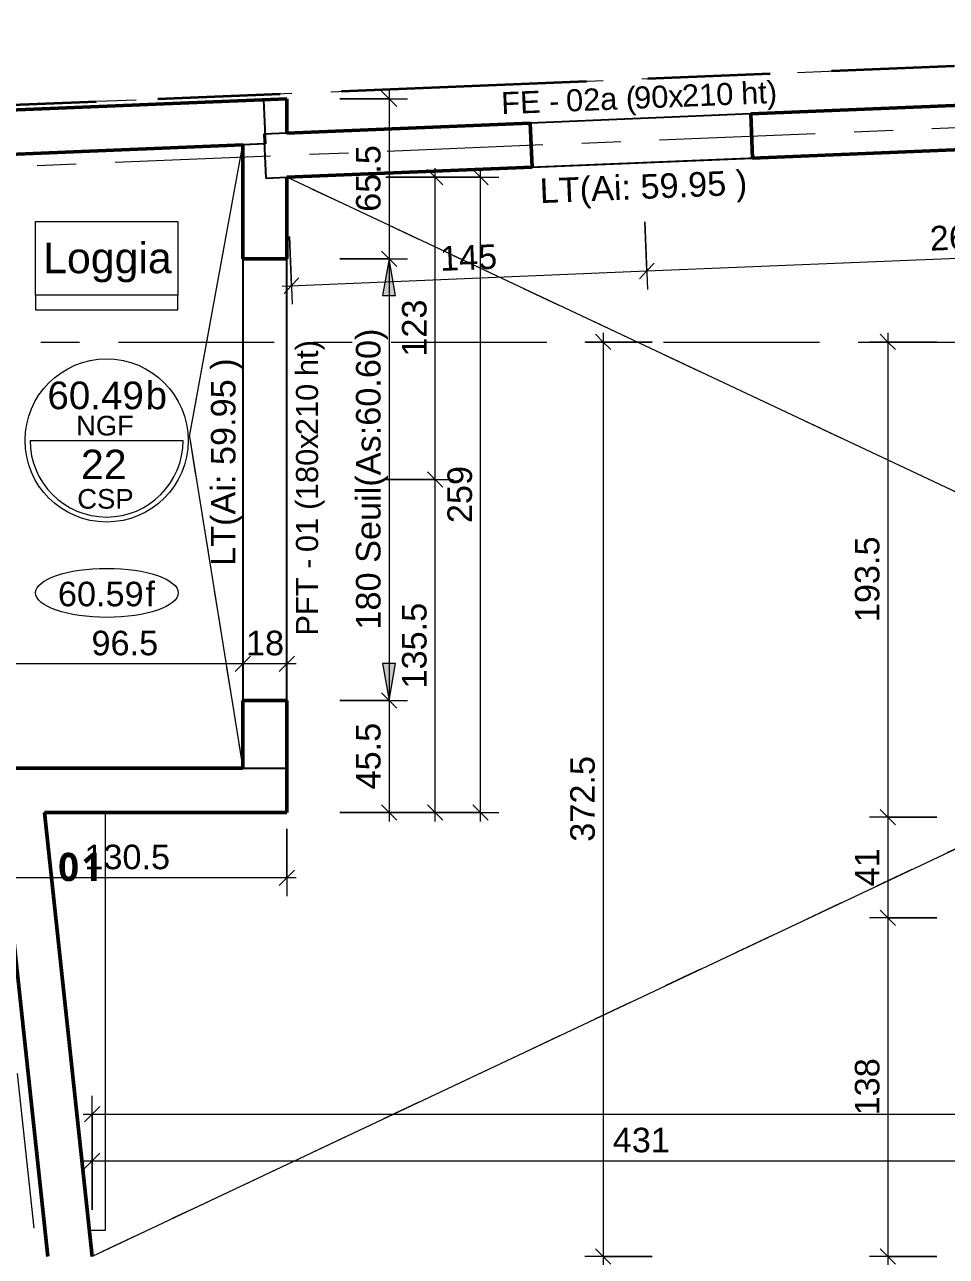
# Model space of a CAD drawing. Header units: metres. Extents: x 399 to 3028, y -427 to 863.
# Drawn here: x 404.38 to 408.14, y -388.66 to -383.63 of the extents above; entities that cross this region are included whole.
import ezdxf

# ---------------------------------------------------------------- set-up
doc = ezdxf.new("R2010")
doc.units = ezdxf.units.M
for name, pattern in [('Double tiret', [2.75, 1, -0.25, 0.5, -0.25, 0.5, -0.25]), ('Ligne de quadrillage', [1.11125, 0.635, -0.15875, 0.15875, -0.15875]), ('Tiret', [0.3175, 0.15875, -0.15875])]:
    doc.linetypes.add(name, pattern=pattern)
for name, color, linetype, lineweight in [('02-Gaines numerotées_Stylo_No__83', 7, 'Continuous', 18), ('A-ANNO-DIMS', 211, 'Continuous', 9), ('A-ANNO-DIMS-50', 211, 'Continuous', 9), ('A-DETL', 90, 'Continuous', 18), ('A-DETL-GENF', 92, 'Continuous', 18), ('A-DOOR-IDEN', 31, 'Continuous', 18), ('A-FLOR', 192, 'Continuous', 18), ('A-GLAZ-IDEN', 152, 'Continuous', 18), ('A-WALL', 113, 'Continuous', 18), ('G-ANNO-DIMS', 111, 'Continuous', 9), ('G-ANNO-TEXT', 231, 'Continuous', 9), ('L-SITE', 91, 'Double tiret', 35), ('R_1 - Openings_dwg', 8, 'Continuous', 18), ('S-FLOR-SYMB', 171, 'Continuous', 9), ('S-GRID', 1, 'Continuous', 9)]:
    doc.layers.add(name, color=color, linetype=linetype, lineweight=lineweight)
doc.styles.add('Arial', font='arial.ttf', dxfattribs={"height": 0.1})
doc.styles.add('Arial_10', font='arial.ttf', dxfattribs={"height": 0.12})
doc.styles.add('Arial_11', font='arial.ttf', dxfattribs={"height": 0.125})
doc.styles.add('Arial_6', font='arial.ttf', dxfattribs={"height": 0.09})
doc.styles.add('Arial_8', font='arial.ttf', dxfattribs={"height": 0.0016})
doc.styles.add('Arial_9', font='arial.ttf', dxfattribs={"height": 0.1125})
doc.styles.add('Malgun Gothic Semilight_B', font='', dxfattribs={"height": 0.115})
doc.styles.get('Malgun Gothic Semilight_B').set_extended_font_data('Malgun Gothic Semilight', bold=True)
doc.dimstyles.new('AES-_COTATION_1_50', dxfattribs={"dimscale": 0.3048, "dimtxt": 0.102026, "dimasz": 0.205052, "dimexe": 0.246063, "dimexo": 0.0625, "dimgap": 0.016404, "dimtad": 1, "dimdec": 1, "dimlfac": 100, "dimrnd": 0.5, "dimdsep": 46, "dimtxsty": 'Arial', "dimblk1": 'OBLIQUE', "dimblk2": 'OBLIQUE', "dimsah": 1, "dimcen": 0.09, "dimdle": 0.123031, "dimazin": 0, "dimtfac": 1, "dimtdec": 4, "dimtix": 1, "dimtmove": 0, "dimatfit": 3, "dimfxl": 0.656168, "dimfxlon": 1, "dimtvp": 1, "dimtolj": 1, "dimtzin": 0, "dimarcsym": 2})
doc.dimstyles.new('AES-_COTATION_1_50_1', dxfattribs={"dimscale": 0.3048, "dimtxt": 0.102026, "dimasz": 0.205052, "dimexe": 0.246063, "dimexo": 0.0625, "dimgap": 0.016404, "dimtad": 1, "dimdec": 1, "dimlfac": 100, "dimrnd": 0.5, "dimdsep": 46, "dimtxsty": 'Arial', "dimblk1": 'OBLIQUE', "dimblk2": 'OBLIQUE', "dimsah": 1, "dimcen": 0.09, "dimdle": 0.123031, "dimazin": 0, "dimtfac": 1, "dimtdec": 4, "dimtix": 1, "dimtmove": 2, "dimatfit": 3, "dimfxl": 0.656168, "dimfxlon": 1, "dimtvp": 1, "dimtolj": 1, "dimtzin": 0, "dimarcsym": 2})
doc.dimstyles.new('AES-_COTATION_1_50_2', dxfattribs={"dimscale": 0.3048, "dimtxt": 0.102026, "dimasz": 0.205052, "dimexe": 0.246063, "dimexo": 0.0625, "dimgap": 0.016404, "dimtad": 1, "dimdec": 1, "dimlfac": 100, "dimrnd": 0.5, "dimdsep": 46, "dimtxsty": 'Arial', "dimblk1": 'OBLIQUE', "dimblk2": 'OBLIQUE', "dimsah": 1, "dimcen": 0.09, "dimdle": 0.123031, "dimazin": 0, "dimtfac": 1, "dimtdec": 4, "dimtix": 1, "dimtmove": 0, "dimatfit": 3, "dimfxl": 0.656168, "dimfxlon": 1, "dimtvp": 1, "dimtolj": 1, "dimtzin": 0, "dimarcsym": 2})
doc.dimstyles.new('AES-_COTATION_1_50_3', dxfattribs={"dimscale": 0.3048, "dimtxt": 0.102026, "dimasz": 0.205052, "dimexe": 0.246063, "dimexo": 0.0625, "dimgap": 0.016404, "dimtad": 1, "dimdec": 1, "dimlfac": 100, "dimrnd": 0.5, "dimdsep": 46, "dimtxsty": 'Arial', "dimblk1": 'OBLIQUE', "dimblk2": 'OBLIQUE', "dimsah": 1, "dimcen": 0.09, "dimdle": 0.123031, "dimazin": 0, "dimtfac": 1, "dimtdec": 4, "dimtix": 1, "dimtmove": 0, "dimatfit": 3, "dimfxl": 0.656168, "dimfxlon": 1, "dimtvp": 1, "dimtolj": 1, "dimtzin": 0, "dimarcsym": 2})
doc.dimstyles.new('AES-_COTATION_Allège_1_50', dxfattribs={"dimscale": 0.3048, "dimtxt": 0.102026, "dimasz": 0.492126, "dimexe": 0.246063, "dimexo": 0.0625, "dimgap": 0.016404, "dimtad": 1, "dimdec": 1, "dimlfac": 100, "dimrnd": 0.5, "dimdsep": 46, "dimtxsty": 'Arial', "dimsah": 1, "dimcen": 0.09, "dimdle": 0.123031, "dimazin": 0, "dimtfac": 1, "dimtdec": 4, "dimtix": 1, "dimtmove": 0, "dimatfit": 3, "dimfxl": 0.656168, "dimfxlon": 1, "dimtvp": 1, "dimtolj": 1, "dimtzin": 0, "dimarcsym": 2})

# ---------------------------------------------------------------- blocks, each defined once
blk = doc.blocks.new('Family - ___-883270-AES_EXE_BET_TZ_R_1_COF_0100-Plan coffrage PH R_1 Diffusion')
at = {"layer": 'A-DETL', "linetype": 'Tiret'}
blk.add_line((506.4718, -331.0937), (441.0484, -340.5755), dxfattribs=at)
at = {"layer": 'L-SITE'}
blk.add_line((506.4718, -331.0937), (441.0484, -340.5755), dxfattribs=at)
blk = doc.blocks.new('R_1 - Openings_dwg-817627-AES_EXE_BET_TZ_R_1_COF_0100-Plan coffrage PH R_1 Diffusion')
at = {"layer": '02-Gaines numerotées_Stylo_No__83', "flags": 128}
blk.add_lwpolyline([(691.6176, -264.6296), (691.3775, -264.6797), (691.9035, -266.3066), (691.9643, -266.2939)], close=True, dxfattribs=at)
at = {"layer": 'A-DETL', "linetype": 'Tiret', "flags": 128}
blk.add_lwpolyline([(691.6176, -264.6296), (691.3775, -264.6797), (691.9035, -266.3066), (691.9643, -266.2939)], close=True, dxfattribs=at)
at = {"layer": '02-Gaines numerotées_Stylo_No__83', "char_height": 0.115, "attachment_point": 1, "rotation": 11.7648, "line_spacing_factor": 1.113779, "style": 'Malgun Gothic Semilight_B'}
for s, insert, width in [('\\fMalgun Gothic Semilight|b1|i0|c178|p34|;1', (691.5546, -264.8085), 0.073773), ('\\fMalgun Gothic Semilight|b1|i0|c178|p34|;0', (691.4618, -264.8278), 0.104512)]:
    blk.add_mtext(s, dxfattribs=dict(at, insert=insert, width=width))
at = {"layer": 'A-DETL', "color": 7, "linetype": 'Tiret', "char_height": 0.115, "attachment_point": 1, "rotation": 11.7648, "line_spacing_factor": 1.113779, "style": 'Malgun Gothic Semilight_B'}
for s, insert, width in [('\\fMalgun Gothic Semilight|b1|i0|c178|p34|;1', (691.5546, -264.8085), 0.073773), ('\\fMalgun Gothic Semilight|b1|i0|c178|p34|;0', (691.4618, -264.8278), 0.104512)]:
    blk.add_mtext(s, dxfattribs=dict(at, insert=insert, width=width))
blk = doc.blocks.new('AES-Etiquette Dalle CSP brut vide - Dalle bidirectionnelle-1041063-AES_EXE_BET_TZ_R_1_COF_0100-Plan coffrage PH R_1 Diffusion')
at = {"layer": 'S-FLOR-SYMB'}
blk.add_line((-0.00624, 0), (0.00624, 0), dxfattribs=at)
blk.add_circle((0, 0), 0.00665, dxfattribs=at)
blk.add_arc((0, 0), 0.00624, 180, 360, dxfattribs=at)
at = {"layer": 'S-FLOR-SYMB', "char_height": 0.0016, "attachment_point": 1, "style": 'Arial_8'}
for s, insert, width in [('NGF', (-0.00249, 0.00201), 0.0058523), ('CSP', (-0.00239, -0.00396), 0.005692)]:
    blk.add_mtext(s, dxfattribs=dict(at, insert=insert, width=width))
blk = doc.blocks.new('DIMBLOCK1-AES_EXE_BET_TZ_R_1_COF_0100-Plan coffrage PH R_1 Diffusion')
at = {"layer": 'A-ANNO-DIMS-50', "transparency": 16777216}
for p, q in [((406.2437, -384.2565), (406.2125, -384.2253)), ((406.2437, -386.8828), (406.2437, -384.219)), ((406.0437, -384.2566), (406.3187, -384.2565)), ((406.2437, -384.2565), (406.0437, -384.2566)), ((406.2437, -384.2565), (406.275, -384.2878)), ((406.0437, -386.8453), (406.3187, -386.8453)), ((406.2437, -386.8453), (406.0437, -386.8453)), ((406.2437, -386.8453), (406.2125, -386.814)), ((406.2437, -386.8453), (406.275, -386.8765))]:
    blk.add_line(p, q, dxfattribs=at)
at = {"layer": 'A-ANNO-DIMS-50', "color": 0, "transparency": 16777216, "insert": (406.1089, -385.6663), "char_height": 0.1, "width": 0.276883, "attachment_point": 1, "rotation": 90, "line_spacing_factor": 0.941778, "style": 'Arial'}
blk.add_mtext('259', dxfattribs=at)
blk = doc.blocks.new('_Oblique')
at = {"color": 0, "linetype": 'ByBlock', "lineweight": -2}
blk.add_line((-0.5, -0.5), (0.5, 0.5), dxfattribs=at)
blk = doc.blocks.new('DIMBLOCK2-AES_EXE_BET_TZ_R_1_COF_0100-Plan coffrage PH R_1 Diffusion')
at = {"layer": 'A-ANNO-DIMS-50', "transparency": 16777216}
for p, q in [((405.8585, -385.4888), (406.1335, -385.4888)), ((406.0585, -385.4888), (405.8585, -385.4888)), ((406.0585, -385.4888), (406.0272, -385.4575)), ((406.0585, -386.8828), (406.0585, -385.4888)), ((406.0585, -385.4888), (406.0897, -385.52)), ((405.8585, -386.8453), (406.1335, -386.8453)), ((406.0585, -386.8453), (405.8585, -386.8453)), ((406.0585, -386.8453), (406.0272, -386.814)), ((406.0585, -386.8453), (406.0897, -386.8765))]:
    blk.add_line(p, q, dxfattribs=at)
at = {"layer": 'A-ANNO-DIMS-50', "color": 0, "transparency": 16777216, "insert": (405.9237, -386.3405), "char_height": 0.1, "width": 0.416266, "attachment_point": 1, "rotation": 90, "line_spacing_factor": 0.941778, "style": 'Arial'}
blk.add_mtext('135.5', dxfattribs=at)
blk = doc.blocks.new('DIMBLOCK3-AES_EXE_BET_TZ_R_1_COF_0100-Plan coffrage PH R_1 Diffusion')
at = {"layer": 'A-ANNO-DIMS-50', "transparency": 16777216}
for p, q in [((406.0584, -384.2566), (406.0272, -384.2253)), ((406.0585, -385.4888), (406.0584, -384.2191)), ((405.8584, -384.2566), (406.1334, -384.2566)), ((406.0584, -384.2566), (405.8584, -384.2566)), ((406.0584, -384.2566), (406.0897, -384.2878)), ((405.8585, -385.4888), (406.1335, -385.4888)), ((406.0585, -385.4888), (405.8585, -385.4888)), ((406.0585, -385.4888), (406.0272, -385.4575)), ((406.0585, -385.4888), (406.0897, -385.52))]:
    blk.add_line(p, q, dxfattribs=at)
at = {"layer": 'A-ANNO-DIMS-50', "color": 0, "transparency": 16777216, "insert": (405.9236, -384.988), "char_height": 0.1, "width": 0.276883, "attachment_point": 1, "rotation": 90, "line_spacing_factor": 0.941778, "style": 'Arial'}
blk.add_mtext('123', dxfattribs=at)
blk = doc.blocks.new('DIMBLOCK4-AES_EXE_BET_TZ_R_1_COF_0100-Plan coffrage PH R_1 Diffusion')
at = {"layer": 'A-ANNO-DIMS-50', "transparency": 16777216}
for p, q in [((406.9135, -384.4387), (406.9248, -384.7134)), ((406.9217, -384.6385), (406.9135, -384.4387)), ((405.4643, -384.4985), (405.4756, -384.7733)), ((405.4725, -384.6983), (405.4643, -384.4985)), ((405.4351, -384.6999), (406.9217, -384.6385)), ((406.9217, -384.6385), (406.8918, -384.671)), ((406.9217, -384.6385), (406.9516, -384.606)), ((405.4725, -384.6983), (405.5025, -384.6658)), ((405.4725, -384.6983), (405.4426, -384.7308))]:
    blk.add_line(p, q, dxfattribs=at)
at = {"layer": 'A-ANNO-DIMS-50', "color": 0, "transparency": 16777216, "insert": (406.0763, -384.5385), "char_height": 0.1, "width": 0.276883, "attachment_point": 1, "rotation": 2.3641, "line_spacing_factor": 0.941778, "style": 'Arial'}
blk.add_mtext('145', dxfattribs=at)
blk = doc.blocks.new('DIMBLOCK5-AES_EXE_BET_TZ_R_1_COF_0100-Plan coffrage PH R_1 Diffusion')
at = {"layer": 'A-ANNO-DIMS-50', "transparency": 16777216}
for p, q in [((409.5749, -384.3288), (409.5862, -384.6036)), ((409.5832, -384.5286), (409.5749, -384.3288)), ((406.9135, -384.4387), (406.9248, -384.7134)), ((406.9217, -384.6385), (406.9135, -384.4387)), ((409.5832, -384.5286), (409.6131, -384.4961)), ((406.9217, -384.6385), (409.5832, -384.5286)), ((409.5832, -384.5286), (409.5532, -384.5611)), ((406.9217, -384.6385), (406.8918, -384.671)), ((406.9217, -384.6385), (406.9516, -384.606))]:
    blk.add_line(p, q, dxfattribs=at)
at = {"layer": 'A-ANNO-DIMS-50', "color": 0, "transparency": 16777216, "insert": (408.0736, -384.456), "char_height": 0.1, "width": 0.416266, "attachment_point": 1, "rotation": 2.3641, "line_spacing_factor": 0.941778, "style": 'Arial'}
blk.add_mtext('266.5', dxfattribs=at)
blk = doc.blocks.new('DIMBLOCK30-AES_EXE_BET_TZ_R_1_COF_0100-Plan coffrage PH R_1 Diffusion')
at = {"layer": 'A-ANNO-DIMS-50', "transparency": 16777216}
for p, q in [((404.6609, -388.4657), (404.6609, -388.1907)), ((408.9688, -388.4656), (408.9688, -388.1906)), ((404.6609, -388.2657), (404.6922, -388.2345)), ((408.9688, -388.2656), (409, -388.2344)), ((404.6234, -388.2657), (408.9688, -388.2656)), ((404.6609, -388.2657), (404.6297, -388.297)), ((404.6609, -388.2657), (404.6609, -388.4657)), ((408.9688, -388.2656), (408.9375, -388.2969)), ((408.9688, -388.2656), (408.9688, -388.4656))]:
    blk.add_line(p, q, dxfattribs=at)
at = {"layer": 'A-ANNO-DIMS-50', "color": 0, "transparency": 16777216, "insert": (406.7828, -388.1309), "char_height": 0.1, "width": 0.276883, "attachment_point": 1, "rotation": 0.0009, "line_spacing_factor": 0.941778, "style": 'Arial'}
blk.add_mtext('431', dxfattribs=at)
blk = doc.blocks.new('DIMBLOCK603-AES_EXE_BET_TZ_R_1_COF_0100-Plan coffrage PH R_1 Diffusion')
at = {"layer": 'A-ANNO-DIMS-50', "transparency": 16777216}
for p, q in [((406.7443, -384.928), (406.7131, -384.8967)), ((406.7443, -384.8905), (406.7443, -388.6928)), ((406.9443, -384.928), (406.6693, -384.928)), ((406.7443, -384.928), (406.7756, -384.9592)), ((406.7443, -384.928), (406.9443, -384.928)), ((406.9443, -388.6553), (406.6693, -388.6553)), ((406.7443, -388.6553), (406.7131, -388.6241)), ((406.7443, -388.6553), (406.7756, -388.6866)), ((406.7443, -388.6553), (406.9443, -388.6553))]:
    blk.add_line(p, q, dxfattribs=at)
at = {"layer": 'A-ANNO-DIMS-50', "color": 0, "transparency": 16777216, "insert": (406.6095, -386.9651), "char_height": 0.1, "width": 0.416266, "attachment_point": 1, "rotation": 90, "line_spacing_factor": 0.941778, "style": 'Arial'}
blk.add_mtext('372.5', dxfattribs=at)
blk = doc.blocks.new('DIMBLOCK657-AES_EXE_BET_TZ_R_1_COF_0100-Plan coffrage PH R_1 Diffusion')
at = {"layer": 'A-ANNO-DIMS-50', "transparency": 16777216}
for points in [[(405.8708, -384.5888), (405.8443, -384.7388), (405.8972, -384.7388)], [(405.8708, -386.3888), (405.8972, -386.2388), (405.8443, -386.2388)]]:
    blk.add_hatch(color=256, dxfattribs=at).paths.add_polyline_path(points)
for p, q in [((405.6708, -384.5888), (405.9458, -384.5888)), ((405.8708, -384.5888), (405.6708, -384.5888)), ((405.8708, -384.5888), (405.8443, -384.7388)), ((405.8708, -384.5513), (405.8708, -386.4263)), ((405.8972, -384.7388), (405.8708, -384.5888)), ((405.8443, -384.7388), (405.8972, -384.7388)), ((405.8972, -386.2388), (405.8443, -386.2388)), ((405.8443, -386.2388), (405.8708, -386.3888)), ((405.8708, -386.3888), (405.8972, -386.2388)), ((405.6708, -386.3888), (405.9458, -386.3888)), ((405.8708, -386.3888), (405.6708, -386.3888))]:
    blk.add_line(p, q, dxfattribs=at)
at = {"layer": 'A-ANNO-DIMS-50', "color": 0, "transparency": 16777216, "insert": (405.736, -386.1002), "char_height": 0.1, "width": 1.46729, "attachment_point": 1, "rotation": 90, "line_spacing_factor": 0.941778, "style": 'Arial'}
blk.add_mtext('180 Seuil(As:60.60)', dxfattribs=at)
blk = doc.blocks.new('DIMBLOCK658-AES_EXE_BET_TZ_R_1_COF_0100-Plan coffrage PH R_1 Diffusion')
at = {"layer": 'A-ANNO-DIMS-50', "transparency": 16777216}
for p, q in [((405.8708, -386.3513), (405.8708, -386.8828)), ((405.6708, -386.3888), (405.9458, -386.3888)), ((405.8708, -386.3888), (405.6708, -386.3888)), ((405.8708, -386.3888), (405.8395, -386.3576)), ((405.8708, -386.3888), (405.902, -386.4201)), ((405.6708, -386.8453), (405.9458, -386.8453)), ((405.8708, -386.8453), (405.6708, -386.8453)), ((405.8708, -386.8453), (405.8395, -386.814)), ((405.8708, -386.8453), (405.902, -386.8765))]:
    blk.add_line(p, q, dxfattribs=at)
at = {"layer": 'A-ANNO-DIMS-50', "color": 0, "transparency": 16777216, "insert": (405.736, -386.752), "char_height": 0.1, "width": 0.323972, "attachment_point": 1, "rotation": 90, "line_spacing_factor": 0.941778, "style": 'Arial'}
blk.add_mtext('45.5', dxfattribs=at)
blk = doc.blocks.new('DIMBLOCK659-AES_EXE_BET_TZ_R_1_COF_0100-Plan coffrage PH R_1 Diffusion')
at = {"layer": 'A-ANNO-DIMS-50', "transparency": 16777216}
for p, q in [((405.6708, -383.9363), (405.9458, -383.9363)), ((405.8708, -383.9363), (405.6708, -383.9363)), ((405.8708, -383.9363), (405.8395, -383.905)), ((405.8708, -383.8988), (405.8708, -384.6263)), ((405.8708, -383.9363), (405.902, -383.9675)), ((405.6708, -384.5888), (405.9458, -384.5888)), ((405.8708, -384.5888), (405.6708, -384.5888)), ((405.8708, -384.5888), (405.8395, -384.5576)), ((405.8708, -384.5888), (405.902, -384.6201))]:
    blk.add_line(p, q, dxfattribs=at)
at = {"layer": 'A-ANNO-DIMS-50', "color": 0, "transparency": 16777216, "insert": (405.736, -384.3975), "char_height": 0.1, "width": 0.323972, "attachment_point": 1, "rotation": 90, "line_spacing_factor": 0.941778, "style": 'Arial'}
blk.add_mtext('65.5', dxfattribs=at)
blk = doc.blocks.new('DIMBLOCK671-AES_EXE_BET_TZ_R_1_COF_0100-Plan coffrage PH R_1 Diffusion')
at = {"layer": 'A-ANNO-DIMS-50', "transparency": 16777216}
for p, q in [((404.1493, -386.9118), (404.1493, -387.1868)), ((404.1493, -387.1118), (404.1493, -386.9118)), ((405.4543, -386.9118), (405.4543, -387.1868)), ((405.4543, -387.1118), (405.4543, -386.9118)), ((404.1493, -387.1118), (404.1806, -387.0806)), ((405.4543, -387.1118), (405.4855, -387.0806)), ((405.4918, -387.1118), (404.1118, -387.1118)), ((404.1493, -387.1118), (404.1181, -387.1431)), ((405.4543, -387.1118), (405.423, -387.1431))]:
    blk.add_line(p, q, dxfattribs=at)
at = {"layer": 'A-ANNO-DIMS-50', "color": 0, "transparency": 16777216, "insert": (404.6284, -386.977), "char_height": 0.1, "width": 0.416266, "attachment_point": 1, "line_spacing_factor": 0.941778, "style": 'Arial'}
blk.add_mtext('130.5', dxfattribs=at)
blk = doc.blocks.new('DIMBLOCK672-AES_EXE_BET_TZ_R_1_COF_0100-Plan coffrage PH R_1 Diffusion')
at = {"layer": 'A-ANNO-DIMS-50', "transparency": 16777216}
for p, q in [((405.2743, -386.4398), (405.2743, -386.1648)), ((405.4543, -386.4398), (405.4543, -386.1648)), ((405.2743, -386.2398), (405.243, -386.2711)), ((405.2743, -386.2398), (405.3055, -386.2086)), ((405.4918, -386.2398), (405.2743, -386.2398)), ((405.2743, -386.2398), (405.2743, -386.4398)), ((405.4543, -386.2398), (405.423, -386.2711)), ((405.4543, -386.2398), (405.4855, -386.2086)), ((405.4543, -386.2398), (405.4543, -386.4398))]:
    blk.add_line(p, q, dxfattribs=at)
at = {"layer": 'A-ANNO-DIMS-50', "color": 0, "transparency": 16777216, "insert": (405.2874, -386.105), "char_height": 0.1, "width": 0.184588, "attachment_point": 1, "line_spacing_factor": 0.941778, "style": 'Arial'}
blk.add_mtext('18', dxfattribs=at)
blk = doc.blocks.new('DIMBLOCK673-AES_EXE_BET_TZ_R_1_COF_0100-Plan coffrage PH R_1 Diffusion')
at = {"layer": 'A-ANNO-DIMS-50', "transparency": 16777216}
for p, q in [((404.3109, -386.4398), (404.3109, -386.1648)), ((405.2743, -386.4398), (405.2743, -386.1648)), ((405.2743, -386.2398), (404.2734, -386.2398)), ((404.3109, -386.2398), (404.2797, -386.2711)), ((404.3109, -386.2398), (404.3422, -386.2086)), ((404.3109, -386.2398), (404.3109, -386.4398)), ((405.2743, -386.2398), (405.243, -386.2711)), ((405.2743, -386.2398), (405.3055, -386.2086)), ((405.2743, -386.2398), (405.2743, -386.4398))]:
    blk.add_line(p, q, dxfattribs=at)
at = {"layer": 'A-ANNO-DIMS-50', "color": 0, "transparency": 16777216, "insert": (404.6576, -386.105), "char_height": 0.1, "width": 0.323972, "attachment_point": 1, "line_spacing_factor": 0.941778, "style": 'Arial'}
blk.add_mtext('96.5', dxfattribs=at)
blk = doc.blocks.new('DIMBLOCK674-AES_EXE_BET_TZ_R_1_COF_0100-Plan coffrage PH R_1 Diffusion')
at = {"layer": 'A-ANNO-DIMS-50', "transparency": 16777216}
for p, q in [((414.66, -387.8752), (414.66, -388.1502)), ((414.66, -388.0752), (414.66, -387.8752)), ((404.661, -388.2752), (404.661, -388.0002)), ((404.661, -388.0752), (404.6922, -388.044)), ((414.66, -388.0752), (414.6913, -388.044)), ((404.6235, -388.0752), (414.6975, -388.0752)), ((404.661, -388.0752), (404.6297, -388.1065)), ((404.661, -388.0752), (404.661, -388.2752)), ((414.66, -388.0752), (414.6288, -388.1065))]:
    blk.add_line(p, q, dxfattribs=at)
at = {"layer": 'A-ANNO-DIMS-50', "color": 0, "transparency": 16777216, "insert": (409.5067, -387.9404), "char_height": 0.1, "width": 0.369177, "attachment_point": 1, "line_spacing_factor": 0.941778, "style": 'Arial'}
blk.add_mtext('1000', dxfattribs=at)
blk = doc.blocks.new('DIMBLOCK688-AES_EXE_BET_TZ_R_1_COF_0100-Plan coffrage PH R_1 Diffusion')
at = {"layer": 'A-ANNO-DIMS-50', "transparency": 16777216}
for p, q in [((407.9049, -384.928), (407.8737, -384.8967)), ((407.9049, -384.8905), (407.9049, -386.8651)), ((408.1049, -384.928), (407.8299, -384.928)), ((407.9049, -384.928), (407.9362, -384.9592)), ((407.9049, -384.928), (408.1049, -384.928)), ((407.9049, -386.8651), (407.8737, -386.8339)), ((408.1049, -386.8651), (407.8299, -386.8651)), ((407.9049, -386.8651), (407.9362, -386.8964)), ((407.9049, -386.8651), (408.1049, -386.8651))]:
    blk.add_line(p, q, dxfattribs=at)
at = {"layer": 'A-ANNO-DIMS-50', "color": 0, "transparency": 16777216, "insert": (407.7701, -386.07), "char_height": 0.1, "width": 0.416266, "attachment_point": 1, "rotation": 90, "line_spacing_factor": 0.941778, "style": 'Arial'}
blk.add_mtext('193.5', dxfattribs=at)
blk = doc.blocks.new('DIMBLOCK689-AES_EXE_BET_TZ_R_1_COF_0100-Plan coffrage PH R_1 Diffusion')
at = {"layer": 'A-ANNO-DIMS-50', "transparency": 16777216}
for p, q in [((407.9049, -386.8651), (407.8737, -386.8339)), ((408.1049, -386.8651), (407.8299, -386.8651)), ((407.9049, -386.8651), (407.9049, -387.2751)), ((407.9049, -386.8651), (407.9362, -386.8964)), ((407.9049, -386.8651), (408.1049, -386.8651)), ((407.9049, -387.2751), (407.8737, -387.2438)), ((408.1049, -387.2751), (407.8299, -387.2751)), ((407.9049, -387.2751), (407.9362, -387.3063)), ((407.9049, -387.2751), (408.1049, -387.2751))]:
    blk.add_line(p, q, dxfattribs=at)
at = {"layer": 'A-ANNO-DIMS-50', "color": 0, "transparency": 16777216, "insert": (407.7701, -387.147), "char_height": 0.1, "width": 0.184588, "attachment_point": 1, "rotation": 90, "line_spacing_factor": 0.941778, "style": 'Arial'}
blk.add_mtext('41', dxfattribs=at)
blk = doc.blocks.new('DIMBLOCK690-AES_EXE_BET_TZ_R_1_COF_0100-Plan coffrage PH R_1 Diffusion')
at = {"layer": 'A-ANNO-DIMS-50', "transparency": 16777216}
for p, q in [((407.9049, -387.2751), (407.8737, -387.2438)), ((408.1049, -387.2751), (407.8299, -387.2751)), ((407.9049, -387.2751), (407.9049, -388.6928)), ((407.9049, -387.2751), (407.9362, -387.3063)), ((407.9049, -387.2751), (408.1049, -387.2751)), ((408.1049, -388.6553), (407.8299, -388.6553)), ((407.9049, -388.6553), (407.8737, -388.6241)), ((407.9049, -388.6553), (407.9362, -388.6866)), ((407.9049, -388.6553), (408.1049, -388.6553))]:
    blk.add_line(p, q, dxfattribs=at)
at = {"layer": 'A-ANNO-DIMS-50', "color": 0, "transparency": 16777216, "insert": (407.7701, -388.0806), "char_height": 0.1, "width": 0.276883, "attachment_point": 1, "rotation": 90, "line_spacing_factor": 0.941778, "style": 'Arial'}
blk.add_mtext('138', dxfattribs=at)

msp = doc.modelspace()

# ---------------------------------------------------------------- linework, layer by layer
at = {"layer": 'A-DETL', "color": 51}
for p, q in [((405.0571, -385.3138), (405.2743, -384.1239)), ((409.7247, -386.2656), (405.4543, -384.2566)), ((405.0571, -385.3138), (405.2743, -386.6653)), ((409.7247, -386.2656), (404.661, -388.6553))]:
    msp.add_line(p, q, dxfattribs=at)
at = {"layer": 'A-DETL', "linetype": 'Tiret'}
for p, q in [((405.0571, -385.3138), (405.2743, -384.1239)), ((409.7247, -386.2656), (405.4543, -384.2566)), ((405.0571, -385.3138), (405.2743, -386.6653)), ((409.7247, -386.2656), (404.661, -388.6553))]:
    msp.add_line(p, q, dxfattribs=at)
at = {"layer": 'A-DETL'}
for p, q in [((404.4292, -384.4364), (405.0092, -384.4364)), ((404.4292, -384.7364), (404.4292, -384.4364)), ((405.0092, -384.4364), (405.0092, -384.7364)), ((405.0092, -384.7364), (404.4292, -384.7364)), ((404.4292, -384.7364), (404.4292, -384.7964)), ((405.0092, -384.7364), (404.4292, -384.7364)), ((405.0092, -384.7964), (405.0092, -384.7364)), ((404.4292, -384.7964), (405.0092, -384.7964))]:
    msp.add_line(p, q, dxfattribs=at)
at = {"layer": 'A-DETL', "color": 51}
msp.add_ellipse((404.7205, -385.9507), major_axis=(-0.2909, 0), ratio=0.343791, dxfattribs=at)
at = {"layer": 'A-DETL-GENF', "linetype": 'Tiret'}
for p, q in [((405.0092, -384.7364), (404.4292, -384.7364)), ((404.4292, -384.7364), (404.4292, -384.7964)), ((405.0092, -384.7964), (405.0092, -384.7364)), ((404.4292, -384.7964), (405.0092, -384.7964))]:
    msp.add_line(p, q, dxfattribs=at)
at = {"layer": 'A-FLOR', "color": 31, "lineweight": 25}
for p, q in [((405.4543, -384.2566), (414.86, -383.8683)), ((404.0421, -384.1747), (405.2743, -384.1239)), ((405.2743, -384.1239), (405.2743, -386.6653)), ((405.4543, -386.8453), (405.4543, -384.2566)), ((405.2743, -386.6653), (404.3109, -386.6653)), ((404.4659, -386.8453), (405.4543, -386.8453)), ((404.661, -388.6554), (404.4659, -386.8453))]:
    msp.add_line(p, q, dxfattribs=at)
at = {"layer": 'A-WALL', "color": 2, "lineweight": 50}
for p, q in [((403.8425, -384.0028), (405.4543, -383.9363)), ((405.4543, -383.9363), (405.4543, -384.0764)), ((407.3457, -383.9983), (408.6583, -383.9441)), ((405.4543, -384.0764), (406.4464, -384.0354)), ((406.4464, -384.0354), (406.4539, -384.2153)), ((407.3531, -384.1782), (407.3457, -383.9983)), ((405.2743, -384.1239), (404.0421, -384.1747)), ((405.2743, -384.5888), (405.2743, -384.1239)), ((408.6657, -384.124), (407.3531, -384.1782)), ((406.4539, -384.2153), (405.4543, -384.2566)), ((405.4543, -384.2566), (405.4543, -384.5888)), ((405.4543, -384.5888), (405.2743, -384.5888)), ((405.2743, -386.6653), (405.2743, -386.3888)), ((405.2743, -386.3888), (405.4543, -386.3888)), ((405.4543, -386.3888), (405.4543, -386.6653)), ((404.3109, -386.6653), (405.2743, -386.6653)), ((405.4543, -386.6653), (405.4543, -386.8453)), ((404.4799, -388.6554), (404.2848, -386.8453)), ((405.4543, -386.8453), (404.4659, -386.8453)), ((404.4659, -386.8453), (404.661, -388.6554))]:
    msp.add_line(p, q, dxfattribs=at)
at = {"layer": 'A-WALL', "color": 3, "lineweight": 25}
for p, q in [((405.368, -384.12), (405.3606, -383.9402)), ((407.3457, -383.9983), (406.4464, -384.0354)), ((405.4543, -384.0764), (405.3606, -384.0803)), ((405.3606, -384.0803), (405.368, -384.2601)), ((405.368, -384.12), (405.2743, -384.1239)), ((405.3622, -384.1202), (405.2743, -384.1239)), ((405.368, -384.12), (405.3622, -384.1202)), ((406.4539, -384.2153), (407.3531, -384.1782)), ((405.368, -384.2601), (405.4543, -384.2566)), ((405.2743, -384.5888), (405.2743, -386.3888)), ((405.4543, -386.3888), (405.4543, -384.5888)), ((405.2743, -386.6653), (405.4543, -386.6653)), ((405.2743, -386.6653), (405.4543, -386.6653))]:
    msp.add_line(p, q, dxfattribs=at)
at = {"layer": 'S-GRID', "linetype": 'Ligne de quadrillage'}
for p, q in [((403.5199, -380.1753), (408.2565, -424.0576)), ((402.5329, -384.2872), (470.4951, -381.4814)), ((402.5455, -384.928), (470.4951, -384.928))]:
    msp.add_line(p, q, dxfattribs=at)

# ---------------------------------------------------------------- block references
at = {"layer": 'L-SITE', "linetype": 'Tiret', "lineweight": 18, "rotation": 354.117617010805}
msp.add_blockref('Family - ___-883270-AES_EXE_BET_TZ_R_1_COF_0100-Plan coffrage PH R_1 Diffusion', (0, 0), dxfattribs=at)
at = {"layer": 'R_1 - Openings_dwg', "color": 92, "linetype": 'Tiret', "rotation": 348.2360846844102}
msp.add_blockref('R_1 - Openings_dwg-817627-AES_EXE_BET_TZ_R_1_COF_0100-Plan coffrage PH R_1 Diffusion', (-218.4239, 13.2301), dxfattribs=at)
at = {"layer": 'S-FLOR-SYMB', "xscale": 49.99999999999997, "yscale": 49.99999999999997, "zscale": 49.99999999999997}
msp.add_blockref('AES-Etiquette Dalle CSP brut vide - Dalle bidirectionnelle-1041063-AES_EXE_BET_TZ_R_1_COF_0100-Plan coffrage PH R_1 Diffusion', (404.7192, -385.3294), dxfattribs=at)

# ---------------------------------------------------------------- texts
at = {"layer": 'A-DOOR-IDEN', "lineweight": 9, "char_height": 0.09, "attachment_point": 1, "rotation": 90, "style": 'Arial_6'}
for s, insert, width in [('ht)', (405.4914, -385.0667), 0.172363), ('210 ', (405.4914, -385.3081), 0.292616), ('\\fArial|b0|i0|c178|p34|;x', (405.4914, -385.3643), 0.068143), ('180', (405.4914, -385.5727), 0.252532), ('\\fArial|b0|i0|c178|p34|;(', (405.4914, -385.6124), 0.048101), ('01 ', (405.4914, -385.7844), 0.208439), ('PFT - ', (405.4914, -386.125), 0.412869)]:
    msp.add_mtext(s, dxfattribs=dict(at, insert=insert, width=width))
at = {"layer": 'A-GLAZ-IDEN', "lineweight": 9, "char_height": 0.09, "attachment_point": 1, "rotation": 2.3641, "style": 'Arial_6'}
for s, insert, width in [('02', (406.5906, -383.8989), 0.168354), ('a (', (406.7294, -383.8931), 0.168354), ('90', (406.8682, -383.8874), 0.168354), ('210 ', (407.0631, -383.8794), 0.292616), ('ht)', (407.3043, -383.8694), 0.172363), ('FE - ', (406.3262, -383.9098), 0.320675), ('\\fArial|b0|i0|c178|p34|;x', (407.0069, -383.8817), 0.068143)]:
    msp.add_mtext(s, dxfattribs=dict(at, insert=insert, width=width))
at = {"layer": 'G-ANNO-DIMS', "char_height": 0.1, "width": 1.011239, "attachment_point": 1, "line_spacing_factor": 0.941778, "style": 'Arial'}
for insert, rotation in [((406.483, -384.2621), 2.3641), ((405.1447, -385.8409), 90)]:
    msp.add_mtext('LT(Ai: 59.95 )', dxfattribs=dict(at, insert=insert, rotation=rotation))
at = {"layer": 'G-ANNO-TEXT', "color": 7, "insert": (404.4606, -384.5226), "char_height": 0.125, "width": 0.633333, "attachment_point": 1, "style": 'Arial_11'}
msp.add_mtext('Loggia', dxfattribs=at)
at = {"layer": 'G-ANNO-TEXT', "color": 41, "char_height": 0.1, "attachment_point": 1, "style": 'Arial'}
for s, insert, width in [('\\fArial|b0|i0|c178|p34|;f', (404.8778, -385.9052), 0.05211), ('60.59', (404.5207, -385.9052), 0.432911)]:
    msp.add_mtext(s, dxfattribs=dict(at, insert=insert, width=width))
at = {"layer": 'S-FLOR-SYMB', "attachment_point": 1}
for s, insert, char_height, width, style in [('60.49', (404.4779, -385.0893), 0.1125, 0.485021, 'Arial_9'), ('\\fArial|b0|i0|c178|p34|;b', (404.8781, -385.0893), 0.1125, 0.108228, 'Arial_9'), ('22', (404.6145, -385.367), 0.12, 0.224472, 'Arial_10')]:
    msp.add_mtext(s, dxfattribs=dict(at, insert=insert, char_height=char_height, width=width, style=style))

# ---------------------------------------------------------------- dimensions: what is measured, and where the dimension line sits
at = {"layer": 'A-ANNO-DIMS'}
for base, p1, p2, angle, dimstyle, override, picture, middle in [((405.87079, -384.5888), (405.67079, -383.93629), (405.67079, -384.5888), 90, 'AES-_COTATION_1_50_2', {"dimpost": '<>', "dimfxl": 0.652515}, 'DIMBLOCK659-AES_EXE_BET_TZ_R_1_COF_0100-Plan coffrage PH R_1 Diffusion', (405.81473, -384.26255)), ((406.0584, -384.2566), (405.8585, -385.4888), (405.8584, -384.2566), 270.0009, 'AES-_COTATION_1_50', {"dimpost": '<>', "dimfxl": 1.232242}, 'DIMBLOCK3-AES_EXE_BET_TZ_R_1_COF_0100-Plan coffrage PH R_1 Diffusion', (406.1145, -384.8727)), ((406.2437, -384.2565), (406.0437, -386.8453), (406.0437, -384.2566), 270.0009, 'AES-_COTATION_1_50', {"dimpost": '<>', "dimfxl": 2.58873}, 'DIMBLOCK1-AES_EXE_BET_TZ_R_1_COF_0100-Plan coffrage PH R_1 Diffusion', (406.2998, -385.5509)), ((409.5832, -384.5286), (406.9135, -384.4387), (409.5749, -384.3288), 2.3641, 'AES-_COTATION_1_50', {"dimpost": '<>', "dimfxl": 2.66371}, 'DIMBLOCK5-AES_EXE_BET_TZ_R_1_COF_0100-Plan coffrage PH R_1 Diffusion', (408.2501, -384.5276)), ((406.9217, -384.6385), (405.4643, -384.4985), (406.9135, -384.4387), 2.3641, 'AES-_COTATION_1_50', {"dimpost": '<>', "dimfxl": 1.450412}, 'DIMBLOCK4-AES_EXE_BET_TZ_R_1_COF_0100-Plan coffrage PH R_1 Diffusion', (406.1948, -384.6124)), ((405.8708, -386.3888), (405.6708, -384.5888), (405.6708, -386.3888), 90, 'AES-_COTATION_Allège_1_50', {"dimpost": '<>Seuil(As:60.60)', "dimfxl": 1.8}, 'DIMBLOCK657-AES_EXE_BET_TZ_R_1_COF_0100-Plan coffrage PH R_1 Diffusion', (405.8002, -385.4888)), ((406.7443, -388.6553), (406.9443, -384.928), (406.9443, -388.6553), 90, 'AES-_COTATION_1_50_2', {"dimpost": '<>', "dimfxl": 3.727394}, 'DIMBLOCK603-AES_EXE_BET_TZ_R_1_COF_0100-Plan coffrage PH R_1 Diffusion', (406.6882, -386.7916)), ((407.9049, -386.8651), (408.1049, -384.928), (408.1049, -386.8651), 90, 'AES-_COTATION_1_50_3', {"dimpost": '<>', "dimfxl": 1.937191}, 'DIMBLOCK688-AES_EXE_BET_TZ_R_1_COF_0100-Plan coffrage PH R_1 Diffusion', (407.8489, -385.8965)), ((406.05847, -385.48879), (405.85849, -386.84528), (405.85847, -385.4888), 270.00085, 'AES-_COTATION_1_50', {"dimpost": '<>', "dimfxl": 1.356487}, 'DIMBLOCK2-AES_EXE_BET_TZ_R_1_COF_0100-Plan coffrage PH R_1 Diffusion', (406.11457, -386.16704)), ((405.2743, -386.2398), (405.4543, -386.4398), (405.2743, -386.4398), 0, 'AES-_COTATION_1_50_2', {"dimpost": '<>', "dimfxl": 0.18}, 'DIMBLOCK672-AES_EXE_BET_TZ_R_1_COF_0100-Plan coffrage PH R_1 Diffusion', (405.3643, -386.1838)), ((405.87079, -386.84529), (405.67079, -386.3888), (405.67079, -386.84529), 90, 'AES-_COTATION_1_50_2', {"dimpost": '<>', "dimfxl": 0.456487}, 'DIMBLOCK658-AES_EXE_BET_TZ_R_1_COF_0100-Plan coffrage PH R_1 Diffusion', (405.81494, -386.61705)), ((407.9049, -387.2751), (408.1049, -386.8651), (408.1049, -387.2751), 90, 'AES-_COTATION_1_50_3', {"dimpost": '<>', "dimfxl": 0.409951}, 'DIMBLOCK689-AES_EXE_BET_TZ_R_1_COF_0100-Plan coffrage PH R_1 Diffusion', (407.8497, -387.0701)), ((407.9049, -388.6553), (408.1049, -387.2751), (408.1049, -388.6553), 90, 'AES-_COTATION_1_50_3', {"dimpost": '<>', "dimfxl": 1.380234}, 'DIMBLOCK690-AES_EXE_BET_TZ_R_1_COF_0100-Plan coffrage PH R_1 Diffusion', (407.8489, -387.9652))]:
    dim = msp.add_linear_dim(base=base, p1=p1, p2=p2, angle=angle, dimstyle=dimstyle, override=override, dxfattribs=at)
    dim.commit()
    dim.dimension.update_dxf_attribs({"geometry": picture, "text_midpoint": middle})
for base, p1, p2, override, picture, middle in [((404.3109, -386.2398), (405.2743, -386.4398), (404.3109, -386.4398), {"dimpost": '<>', "dimfxl": 0.963349}, 'DIMBLOCK673-AES_EXE_BET_TZ_R_1_COF_0100-Plan coffrage PH R_1 Diffusion', (404.7926, -386.1838)), ((404.1493, -387.1118), (405.4543, -386.9118), (404.1493, -386.9118), {"dimpost": '<>', "dimfxl": 1.304965}, 'DIMBLOCK671-AES_EXE_BET_TZ_R_1_COF_0100-Plan coffrage PH R_1 Diffusion', (404.8018, -387.0557)), ((414.66, -388.0752), (404.661, -388.2752), (414.66, -387.8752), {"dimpost": '<>', "dimfxl": 10.007083}, 'DIMBLOCK674-AES_EXE_BET_TZ_R_1_COF_0100-Plan coffrage PH R_1 Diffusion', (409.6605, -388.0192))]:
    dim = msp.add_linear_dim(base=base, p1=p1, p2=p2, dimstyle='AES-_COTATION_1_50_2', override=override, dxfattribs=at)
    dim.commit()
    dim.dimension.update_dxf_attribs({"geometry": picture, "text_midpoint": middle})
dim = msp.add_linear_dim(base=(408.9688, -388.2656), p1=(404.6609, -388.4657), p2=(408.9688, -388.4656), angle=0.0009, dimstyle='AES-_COTATION_1_50_1', override={"dimpost": '<>', "dimfxl": 4.307807}, dxfattribs=at)
dim.commit()
dim.dimension.update_dxf_attribs({"geometry": 'DIMBLOCK30-AES_EXE_BET_TZ_R_1_COF_0100-Plan coffrage PH R_1 Diffusion', "text_midpoint": (406.9213, -388.1975), "dimtype": 160, "text_rotation": 0.0009})

doc.saveas('drawing.dxf')
